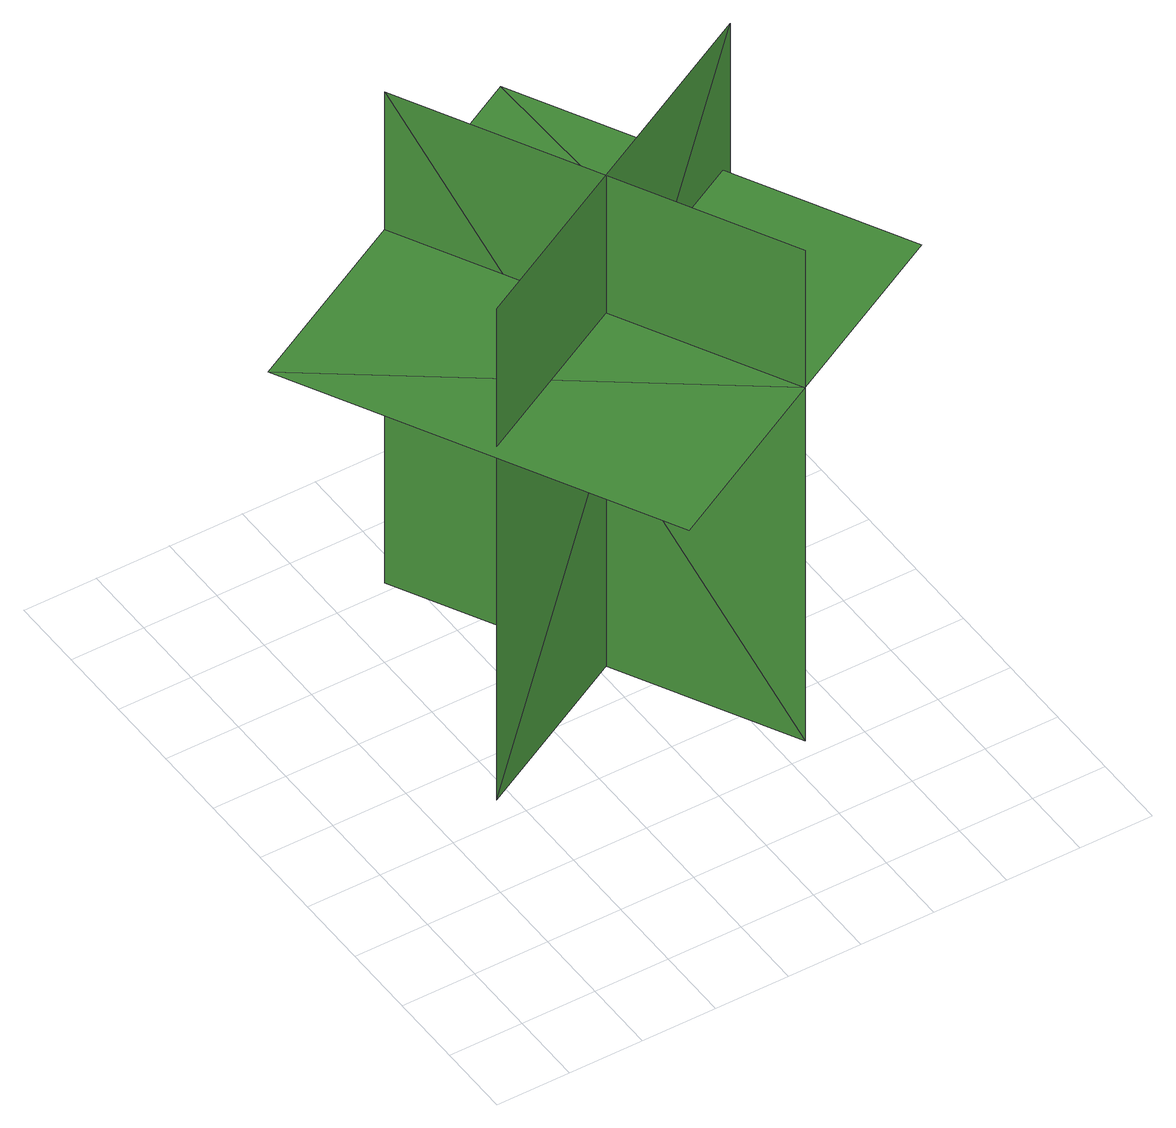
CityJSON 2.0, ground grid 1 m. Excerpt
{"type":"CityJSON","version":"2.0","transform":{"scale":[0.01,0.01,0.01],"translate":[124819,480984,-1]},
"CityObjects":{
"tree1":{"type":"SolitaryVegetationObject","geometry":[{"type":"MultiSurface","lod":"1","boundaries":[[[0,1,2]],[[0,2,3]],[[4,5,6]],[[4,6,7]],[[8,9,10]],[[8,10,11]],[[8,11,12]],[[8,12,13]]]}]}
},
"vertices":[
[182,334,17],[671,594,17],[671,594,786],[182,334,786],[534,224,17],[274,713,17],[274,713,786],[534,224,786],[534,224,571],[778,354,571],[518,843,571],[274,713,571],[30,583,571],[290,94,571]
]}
